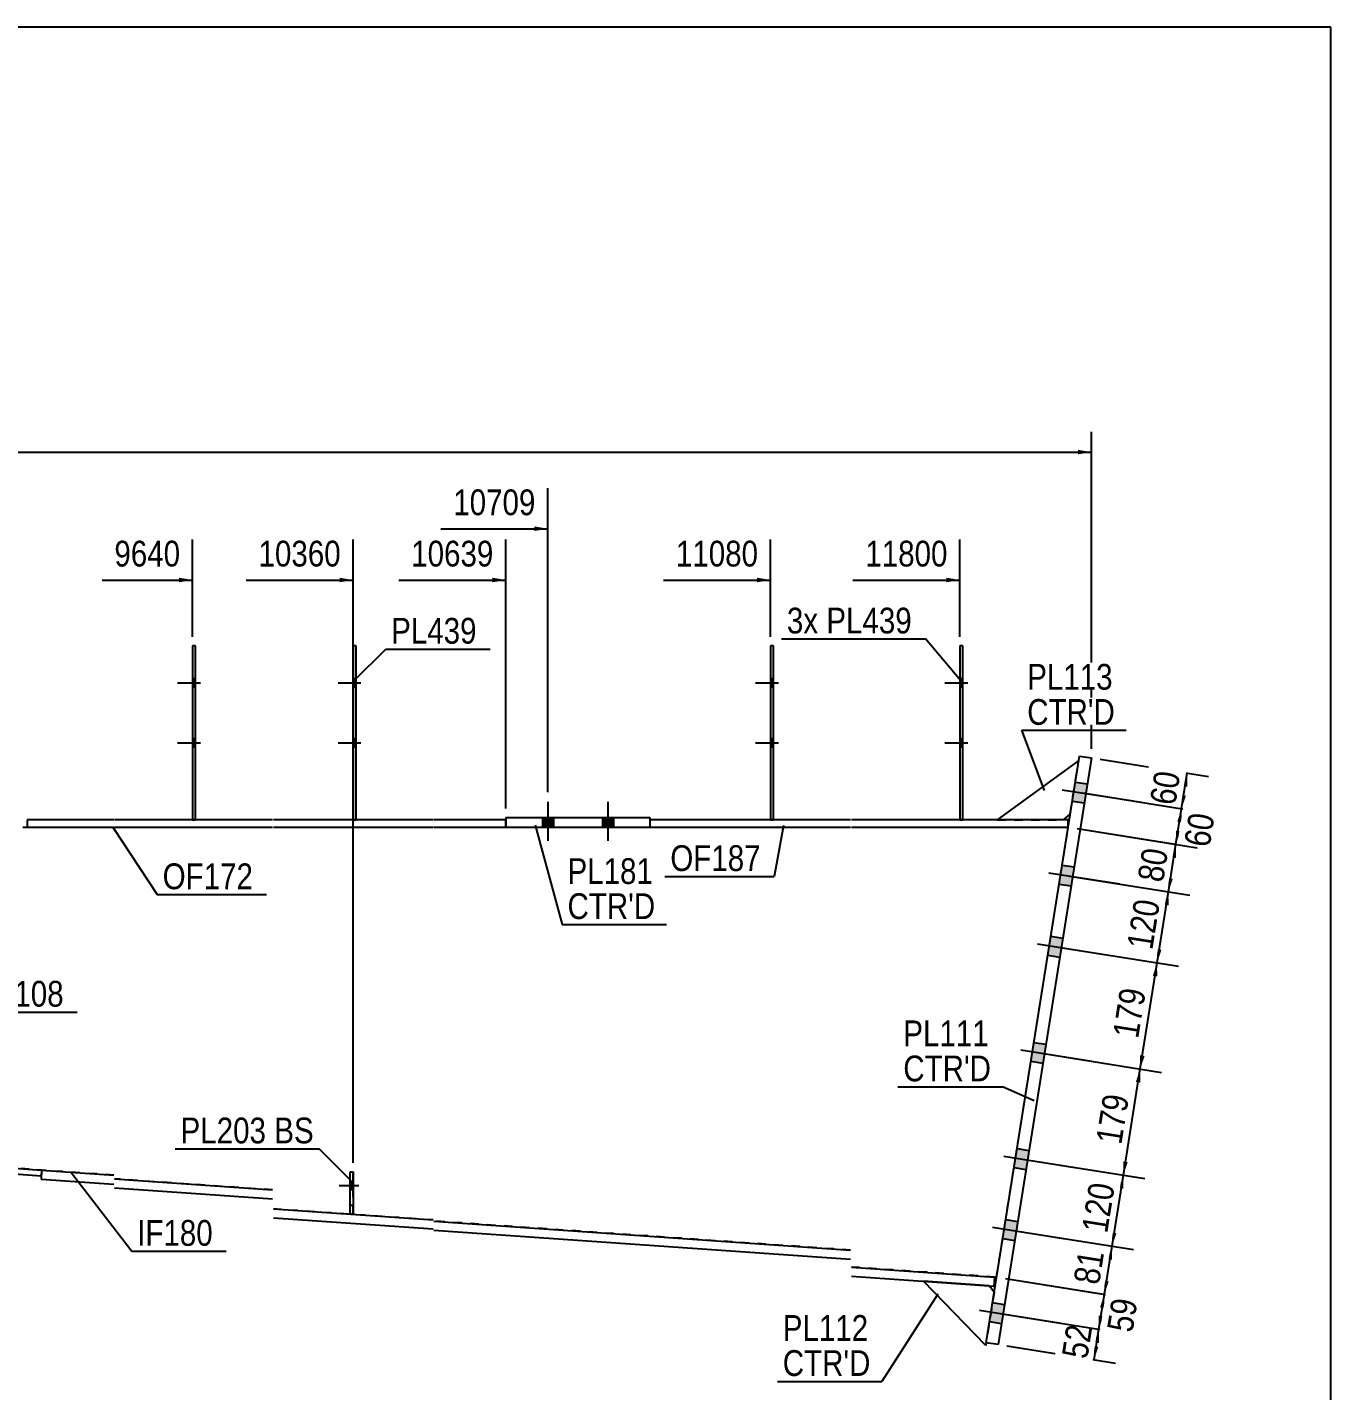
# Model space of a CAD drawing. Header units: millimetres. Extents: x -23 to 379, y -170 to 107.
# Drawn here: x 234.6 to 379.4, y -44.3 to 107.2 of the extents above; entities that cross this region are included whole.
import ezdxf

# ---------------------------------------------------------------- set-up
doc = ezdxf.new("R2010")
doc.units = ezdxf.units.MM
doc.linetypes.add('DXK_LINE_DOT1', pattern=[1.8814, 0.9407, -0.9407])
doc.linetypes.add('DXK_LINE_DOT2', pattern=[3.9198, 1.9599, -1.9599])
doc.styles.add('Arial Narrow', font='ARIALN.TTF', dxfattribs={"height": 0.2})

# ---------------------------------------------------------------- blocks, each defined once
blk = doc.blocks.new('Unknown-623588215-1210')
at = {"color": 5, "linetype": 'Continuous'}
for p, q in [((379.42, 107.2), (-20.58, 107.2)), ((379.42, -169.8), (379.42, 107.2))]:
    blk.add_line(p, q, dxfattribs=at)
blk = doc.blocks.new('Part-623588215-1665 - 1490')
at = {"color": 2, "linetype": 'Continuous'}
for p, q in [((341.16, -38.95), (351.52, 26.23)), ((352.84, 26.02), (342.47, -39.16)), ((351.52, 26.23), (352.84, 26.02)), ((342.47, -39.16), (341.16, -38.95))]:
    blk.add_line(p, q, dxfattribs=at)
blk = doc.blocks.new('Part-623588215-1948 - 1490')
at = {"color": 2, "linetype": 'Continuous'}
for p, q in [((236.24, -19.77), (236.17, -20.77)), ((236.17, -20.77), (244.24, -21.33)), ((236.24, -19.77), (244.24, -20.33)), ((244.34, -20.75), (261.88, -21.97)), ((244.34, -21.75), (261.88, -22.97)), ((261.98, -24.08), (279.71, -25.31)), ((261.98, -25.08), (279.71, -26.31)), ((279.81, -25.43), (326.08, -28.66)), ((279.81, -26.44), (326.08, -29.66)), ((326.18, -30.54), (342.09, -31.65)), ((326.18, -31.54), (342.02, -32.65)), ((342.09, -31.65), (342.02, -32.65))]:
    blk.add_line(p, q, dxfattribs=at)
blk = doc.blocks.new('Part-623588215-1612 - 1490')
at = {"color": 2, "linetype": 'Continuous'}
for p, q in [((244.24, 19.13), (234.64, 19.13)), ((234.64, 19.13), (234.64, 18.33)), ((234.64, 18.33), (244.24, 18.33)), ((261.88, 19.13), (244.34, 19.13)), ((244.34, 18.33), (261.88, 18.33)), ((279.71, 19.13), (261.98, 19.13)), ((261.98, 18.33), (279.71, 18.33)), ((287.81, 19.13), (279.81, 19.13)), ((279.81, 18.33), (287.81, 18.33))]:
    blk.add_line(p, q, dxfattribs=at)
at = {"color": 7, "linetype": 'DXK_LINE_DOT1'}
blk.add_line((287.81, 18.33), (287.81, 19.13), dxfattribs=at)
blk = doc.blocks.new('Part-623588215-1694 - 1490')
at = {"color": 2, "linetype": 'Continuous'}
for p, q in [((341.11, -39.25), (334.18, -32.11)), ((341.49, -32.62), (334.18, -32.11)), ((342.05, -33.32), (341.49, -32.62)), ((341.16, -38.95), (341.11, -39.25))]:
    blk.add_line(p, q, dxfattribs=at)
at = {"color": 7, "linetype": 'DXK_LINE_DOT1'}
blk.add_line((342.05, -33.32), (341.16, -38.95), dxfattribs=at)
blk = doc.blocks.new('Part-623588215-1916 - 1490')
at = {"color": 2, "linetype": 'Continuous'}
for p, q in [((253.34, 38.47), (253.01, 38.47)), ((253.01, 38.47), (253.01, 19.13)), ((253.34, 19.13), (253.34, 38.47))]:
    blk.add_line(p, q, dxfattribs=at)
at = {"color": 7, "linetype": 'DXK_LINE_DOT1'}
blk.add_line((253.01, 19.13), (253.34, 19.13), dxfattribs=at)
blk = doc.blocks.new('Part-623588215-1723 - 1490')
at = {"color": 2, "linetype": 'Continuous'}
for p, q in [((351.44, 25.72), (342.39, 19.13)), ((349.73, 19.13), (350.5, 19.79))]:
    blk.add_line(p, q, dxfattribs=at)
at = {"color": 7, "linetype": 'DXK_LINE_DOT1'}
for p, q in [((350.5, 19.79), (351.44, 25.72)), ((342.39, 19.13), (349.73, 19.13))]:
    blk.add_line(p, q, dxfattribs=at)
blk = doc.blocks.new('Part-623588215-1921 - 1490')
at = {"color": 2, "linetype": 'Continuous'}
for p, q in [((317.54, 38.47), (317.21, 38.47)), ((317.21, 38.47), (317.21, 19.13)), ((317.54, 19.13), (317.54, 38.47))]:
    blk.add_line(p, q, dxfattribs=at)
at = {"color": 7, "linetype": 'DXK_LINE_DOT1'}
blk.add_line((317.21, 19.13), (317.54, 19.13), dxfattribs=at)
blk = doc.blocks.new('Part-623588215-1808 - 1490')
at = {"color": 2, "linetype": 'Continuous'}
for p, q in [((287.81, 19.4), (287.81, 18.33)), ((287.81, 19.4), (303.81, 19.4)), ((287.81, 18.33), (303.81, 18.33)), ((303.81, 19.4), (303.81, 18.33))]:
    blk.add_line(p, q, dxfattribs=at)
blk = doc.blocks.new('Part-623588215-1813 - 1490')
at = {"color": 2, "linetype": 'Continuous'}
for p, q in [((326.08, 19.13), (303.81, 19.13)), ((303.81, 18.33), (326.08, 18.33)), ((350.27, 19.13), (326.18, 19.13)), ((326.18, 18.33), (350.27, 18.33)), ((350.27, 18.33), (350.27, 19.13))]:
    blk.add_line(p, q, dxfattribs=at)
at = {"color": 7, "linetype": 'DXK_LINE_DOT1'}
blk.add_line((303.81, 19.13), (303.81, 18.33), dxfattribs=at)
blk = doc.blocks.new('Part-623588215-1835 - 1490')
at = {"color": 2, "linetype": 'Continuous'}
for p, q in [((218.54, 18.33), (218.54, -18.33)), ((342.09, -31.65), (342.31, -31.67))]:
    blk.add_line(p, q, dxfattribs=at)
at = {"color": 7, "linetype": 'DXK_LINE_DOT1'}
for p, q in [((218.54, 18.33), (226.54, 18.33)), ((226.64, 18.33), (244.24, 18.33)), ((244.34, 18.33), (261.88, 18.33)), ((261.98, 18.33), (279.71, 18.33)), ((279.81, 18.33), (326.08, 18.33)), ((326.18, 18.33), (350.27, 18.33)), ((342.31, -31.67), (350.27, 18.33)), ((226.54, -18.89), (218.54, -18.33)), ((244.24, -20.33), (226.64, -19.1)), ((261.88, -21.97), (244.34, -20.75)), ((279.71, -25.31), (261.98, -24.08)), ((326.08, -28.66), (279.81, -25.43)), ((342.09, -31.65), (326.18, -30.54))]:
    blk.add_line(p, q, dxfattribs=at)
blk = doc.blocks.new('Part-623588215-1926 - 1490')
at = {"color": 2, "linetype": 'Continuous'}
for p, q in [((338.57, 38.47), (338.24, 38.47)), ((338.24, 38.47), (338.24, 19.13)), ((338.57, 19.13), (338.57, 38.47))]:
    blk.add_line(p, q, dxfattribs=at)
at = {"color": 7, "linetype": 'DXK_LINE_DOT1'}
blk.add_line((338.24, 19.13), (338.57, 19.13), dxfattribs=at)
blk = doc.blocks.new('Bolt-623588215-2077 - 1490')
at = {"linetype": 'Continuous'}
for points in [[(351.06, 23.34), (350.73, 21.23), (352.04, 21.02), (352.38, 23.13)], [(351.06, 23.34), (350.73, 21.23), (352.04, 21.02), (352.38, 23.13)], [(349.6, 14.12), (349.26, 12.01), (350.58, 11.8), (350.91, 13.91)], [(349.6, 14.12), (349.26, 12.01), (350.58, 11.8), (350.91, 13.91)], [(348.34, 6.22), (348, 4.11), (349.32, 3.9), (349.66, 6.01)], [(348.34, 6.22), (348, 4.11), (349.32, 3.9), (349.66, 6.01)], [(346.46, -5.58), (346.13, -7.68), (347.45, -7.89), (347.78, -5.79)], [(346.46, -5.58), (346.13, -7.68), (347.45, -7.89), (347.78, -5.79)], [(344.59, -17.37), (344.25, -19.48), (345.57, -19.69), (345.9, -17.58)], [(344.59, -17.37), (344.25, -19.48), (345.57, -19.69), (345.9, -17.58)], [(343.33, -25.27), (343, -27.38), (344.31, -27.59), (344.65, -25.48)], [(343.33, -25.27), (343, -27.38), (344.31, -27.59), (344.65, -25.48)], [(341.87, -34.49), (341.53, -36.6), (342.85, -36.81), (343.18, -34.7)], [(341.87, -34.49), (341.53, -36.6), (342.85, -36.81), (343.18, -34.7)]]:
    blk.add_hatch(color=3, dxfattribs=at).paths.add_polyline_path(points)
at = {"color": 3, "linetype": 'Continuous'}
for p, q in [((351.06, 23.34), (352.38, 23.13)), ((351.06, 23.34), (352.38, 23.13)), ((349.59, 22.49), (357.48, 21.24)), ((349.59, 22.49), (357.48, 21.24)), ((350.73, 21.23), (352.04, 21.02)), ((350.73, 21.23), (352.04, 21.02)), ((349.6, 14.12), (350.91, 13.91)), ((349.6, 14.12), (350.91, 13.91)), ((348.13, 13.27), (356.01, 12.02)), ((348.13, 13.27), (356.01, 12.02)), ((349.26, 12.01), (350.58, 11.8)), ((349.26, 12.01), (350.58, 11.8)), ((348.34, 6.22), (349.66, 6.01)), ((348.34, 6.22), (349.66, 6.01)), ((346.87, 5.37), (354.76, 4.12)), ((346.87, 5.37), (354.76, 4.12)), ((348, 4.11), (349.32, 3.9)), ((348, 4.11), (349.32, 3.9)), ((346.46, -5.58), (347.78, -5.79)), ((346.46, -5.58), (347.78, -5.79)), ((345, -6.42), (352.88, -7.68)), ((345, -6.42), (352.88, -7.68)), ((346.13, -7.68), (347.45, -7.89)), ((346.13, -7.68), (347.45, -7.89)), ((344.59, -17.37), (345.9, -17.58)), ((344.59, -17.37), (345.9, -17.58)), ((343.12, -18.22), (351, -19.47)), ((343.12, -18.22), (351, -19.47)), ((344.25, -19.48), (345.57, -19.69)), ((344.25, -19.48), (345.57, -19.69)), ((343.33, -25.27), (344.65, -25.48)), ((343.33, -25.27), (344.65, -25.48)), ((341.86, -26.12), (349.75, -27.37)), ((341.86, -26.12), (349.75, -27.37)), ((343, -27.38), (344.31, -27.59)), ((343, -27.38), (344.31, -27.59)), ((341.87, -34.49), (343.18, -34.7)), ((341.87, -34.49), (343.18, -34.7)), ((340.4, -35.34), (348.28, -36.59)), ((340.4, -35.34), (348.28, -36.59)), ((341.53, -36.6), (342.85, -36.81)), ((341.53, -36.6), (342.85, -36.81))]:
    blk.add_line(p, q, dxfattribs=at)
blk = doc.blocks.new('Part-623588215-1970 - 1490')
at = {"color": 2, "linetype": 'Continuous'}
for p, q in [((141.81, -18.33), (133.81, -18.33)), ((133.81, -18.33), (133.81, -19)), ((141.81, -19), (133.81, -19)), ((169.42, -18.33), (141.91, -18.33)), ((169.42, -19), (141.91, -19)), ((187.25, -18.33), (169.52, -18.33)), ((187.25, -19), (169.52, -19)), ((204.88, -18.33), (187.35, -18.33)), ((204.88, -19), (187.35, -19)), ((218.54, -18.33), (204.98, -18.33)), ((218.52, -19), (204.98, -19)), ((226.54, -19.56), (218.52, -19)), ((218.54, -18.33), (226.54, -18.89)), ((226.64, -19.1), (236.24, -19.77)), ((236.2, -20.44), (226.64, -19.77))]:
    blk.add_line(p, q, dxfattribs=at)
at = {"color": 7, "linetype": 'DXK_LINE_DOT1'}
blk.add_line((236.24, -19.77), (236.2, -20.44), dxfattribs=at)
blk = doc.blocks.new('Bolt-623588215-2153 - 1490')
at = {"linetype": 'Continuous'}
for points in [[(291.88, 18.33), (293.08, 18.33), (293.08, 19.4), (291.88, 19.4)], [(291.88, 18.33), (293.08, 18.33), (293.08, 19.4), (291.88, 19.4)], [(298.54, 18.33), (299.74, 18.33), (299.74, 19.4), (298.54, 19.4)], [(298.54, 18.33), (299.74, 18.33), (299.74, 19.4), (298.54, 19.4)]]:
    blk.add_hatch(color=3, dxfattribs=at).paths.add_polyline_path(points)
at = {"color": 3, "linetype": 'Continuous'}
for p, q in [((292.48, 21.13), (292.48, 16.8)), ((292.48, 21.13), (292.48, 16.8)), ((299.14, 21.13), (299.14, 16.8)), ((299.14, 21.13), (299.14, 16.8)), ((291.88, 19.4), (291.88, 18.33)), ((291.88, 19.4), (291.88, 18.33)), ((293.08, 19.4), (293.08, 18.33)), ((293.08, 19.4), (293.08, 18.33)), ((298.54, 19.4), (298.54, 18.33)), ((298.54, 19.4), (298.54, 18.33)), ((299.74, 19.4), (299.74, 18.33)), ((299.74, 19.4), (299.74, 18.33))]:
    blk.add_line(p, q, dxfattribs=at)
blk = doc.blocks.new('Bolt-623588215-9758 - 1490')
at = {"color": 3, "linetype": 'DXK_LINE_DOT2'}
for p, q in [((270.84, -21.05), (270.51, -21.05)), ((271.48, -21.52), (269.28, -21.52)), ((270.84, -21.98), (270.51, -21.98))]:
    blk.add_line(p, q, dxfattribs=at)
blk = doc.blocks.new('Bolt-623588215-2164 - 1490')
at = {"linetype": 'Continuous'}
for points in [[(338.57, 33.87), (338.57, 34.8), (338.24, 34.8), (338.24, 33.87)], [(338.57, 33.87), (338.57, 34.8), (338.24, 34.8), (338.24, 33.87)], [(338.57, 27.2), (338.57, 28.13), (338.24, 28.13), (338.24, 27.2)], [(338.57, 27.2), (338.57, 28.13), (338.24, 28.13), (338.24, 27.2)]]:
    blk.add_hatch(color=3, dxfattribs=at).paths.add_polyline_path(points)
at = {"color": 3, "linetype": 'Continuous'}
for p, q in [((339.11, 34.33), (336.57, 34.33)), ((339.11, 34.33), (336.57, 34.33)), ((338.57, 34.8), (338.24, 34.8)), ((338.57, 34.8), (338.24, 34.8)), ((338.57, 33.87), (338.24, 33.87)), ((338.57, 33.87), (338.24, 33.87)), ((339.11, 27.67), (336.57, 27.67)), ((339.11, 27.67), (336.57, 27.67)), ((338.57, 28.13), (338.24, 28.13)), ((338.57, 28.13), (338.24, 28.13)), ((338.57, 27.2), (338.24, 27.2)), ((338.57, 27.2), (338.24, 27.2))]:
    blk.add_line(p, q, dxfattribs=at)
blk = doc.blocks.new('Bolt-623588215-2165 - 1490')
at = {"linetype": 'Continuous'}
for points in [[(317.54, 33.87), (317.54, 34.8), (317.21, 34.8), (317.21, 33.87)], [(317.54, 33.87), (317.54, 34.8), (317.21, 34.8), (317.21, 33.87)], [(317.54, 27.2), (317.54, 28.13), (317.21, 28.13), (317.21, 27.2)], [(317.54, 27.2), (317.54, 28.13), (317.21, 28.13), (317.21, 27.2)]]:
    blk.add_hatch(color=3, dxfattribs=at).paths.add_polyline_path(points)
at = {"color": 3, "linetype": 'Continuous'}
for p, q in [((318.08, 34.33), (315.54, 34.33)), ((318.08, 34.33), (315.54, 34.33)), ((317.54, 34.8), (317.21, 34.8)), ((317.54, 34.8), (317.21, 34.8)), ((317.54, 33.87), (317.21, 33.87)), ((317.54, 33.87), (317.21, 33.87)), ((318.08, 27.67), (315.54, 27.67)), ((318.08, 27.67), (315.54, 27.67)), ((317.54, 28.13), (317.21, 28.13)), ((317.54, 28.13), (317.21, 28.13)), ((317.54, 27.2), (317.21, 27.2)), ((317.54, 27.2), (317.21, 27.2))]:
    blk.add_line(p, q, dxfattribs=at)
blk = doc.blocks.new('Bolt-623588215-2166 - 1490')
at = {"linetype": 'Continuous'}
for points in [[(253.34, 33.87), (253.34, 34.8), (253.01, 34.8), (253.01, 33.87)], [(253.34, 33.87), (253.34, 34.8), (253.01, 34.8), (253.01, 33.87)], [(253.34, 27.2), (253.34, 28.13), (253.01, 28.13), (253.01, 27.2)], [(253.34, 27.2), (253.34, 28.13), (253.01, 28.13), (253.01, 27.2)]]:
    blk.add_hatch(color=3, dxfattribs=at).paths.add_polyline_path(points)
at = {"color": 3, "linetype": 'Continuous'}
for p, q in [((253.88, 34.33), (251.34, 34.33)), ((253.88, 34.33), (251.34, 34.33)), ((253.34, 34.8), (253.01, 34.8)), ((253.34, 34.8), (253.01, 34.8)), ((253.34, 33.87), (253.01, 33.87)), ((253.34, 33.87), (253.01, 33.87)), ((253.88, 27.67), (251.34, 27.67)), ((253.88, 27.67), (251.34, 27.67)), ((253.34, 28.13), (253.01, 28.13)), ((253.34, 28.13), (253.01, 28.13)), ((253.34, 27.2), (253.01, 27.2)), ((253.34, 27.2), (253.01, 27.2))]:
    blk.add_line(p, q, dxfattribs=at)
blk = doc.blocks.new('Part-623588215-9752 - 1490')
at = {"color": 2, "linetype": 'Continuous'}
for p, q in [((271.18, 38.47), (270.84, 38.47)), ((270.84, 38.47), (270.84, 19.13)), ((271.18, 19.13), (271.18, 38.47))]:
    blk.add_line(p, q, dxfattribs=at)
at = {"color": 7, "linetype": 'DXK_LINE_DOT1'}
blk.add_line((270.84, 19.13), (271.18, 19.13), dxfattribs=at)
blk = doc.blocks.new('Part-623588215-9753 - 1490')
at = {"color": 7, "linetype": 'DXK_LINE_DOT1'}
for p, q in [((270.51, -24.65), (270.51, -19.98)), ((270.51, -19.98), (270.84, -19.98)), ((270.84, -24.65), (270.84, -19.98)), ((270.51, -23.65), (270.84, -23.65)), ((270.84, -24.65), (270.51, -24.65))]:
    blk.add_line(p, q, dxfattribs=at)
blk = doc.blocks.new('Part-623588215-9755 - 1490')
at = {"color": 2, "linetype": 'Continuous'}
for p, q in [((270.51, -24.65), (270.51, -19.98)), ((270.51, -19.98), (270.84, -19.98)), ((270.84, -19.98), (270.84, -24.65)), ((270.84, -24.65), (270.51, -24.65))]:
    blk.add_line(p, q, dxfattribs=at)
blk = doc.blocks.new('Bolt-623588215-9757 - 1490')
at = {"linetype": 'Continuous'}
for points in [[(271.18, 33.87), (271.18, 34.8), (270.84, 34.8), (270.84, 33.87)], [(271.18, 33.87), (271.18, 34.8), (270.84, 34.8), (270.84, 33.87)], [(271.18, 27.2), (271.18, 28.13), (270.84, 28.13), (270.84, 27.2)], [(271.18, 27.2), (271.18, 28.13), (270.84, 28.13), (270.84, 27.2)]]:
    blk.add_hatch(color=3, dxfattribs=at).paths.add_polyline_path(points)
at = {"color": 3, "linetype": 'Continuous'}
for p, q in [((271.71, 34.33), (269.18, 34.33)), ((271.71, 34.33), (269.18, 34.33)), ((271.18, 34.8), (270.84, 34.8)), ((271.18, 34.8), (270.84, 34.8)), ((271.18, 33.87), (270.84, 33.87)), ((271.18, 33.87), (270.84, 33.87)), ((271.71, 27.67), (269.18, 27.67)), ((271.71, 27.67), (269.18, 27.67)), ((271.18, 28.13), (270.84, 28.13)), ((271.18, 28.13), (270.84, 28.13)), ((271.18, 27.2), (270.84, 27.2)), ((271.18, 27.2), (270.84, 27.2))]:
    blk.add_line(p, q, dxfattribs=at)
blk = doc.blocks.new('Bolt-623588215-9760 - 1490')
at = {"linetype": 'Continuous'}
blk.add_hatch(color=3, dxfattribs=at).paths.add_polyline_path([(270.84, -21.98), (270.84, -21.05), (270.51, -21.05), (270.51, -21.98)])
at = {"color": 3, "linetype": 'Continuous'}
for p, q in [((270.84, -21.05), (270.51, -21.05)), ((271.48, -21.52), (269.28, -21.52)), ((270.84, -21.98), (270.51, -21.98))]:
    blk.add_line(p, q, dxfattribs=at)
blk = doc.blocks.new('StraightDimension-623588215-10796 - 1490')
at = {"linetype": 'Continuous'}
blk.add_hatch(color=7, dxfattribs=at).paths.add_polyline_path([(269.34, 46.04), (270.84, 45.79), (269.34, 45.54)])
at = {"color": 7, "linetype": 'Continuous'}
for p, q in [((270.84, -18.98), (270.84, 50.29)), ((258.95, 45.79), (270.84, 45.79))]:
    blk.add_line(p, q, dxfattribs=at)
at = {"color": 0}
blk.add_wipeout([(270.07, 46.69), (270.07, 50.89), (259.73, 50.89), (259.73, 46.69)], dxfattribs=at)
at = {"color": 3, "style": 'Arial Narrow'}
blk.add_text('10360', height=2.863, dxfattribs=at).set_placement((260.33, 47.29))
blk = doc.blocks.new('StraightDimension-623588215-10797 - 1490')
at = {"linetype": 'Continuous'}
blk.add_hatch(color=7, dxfattribs=at).paths.add_polyline_path([(251.51, 46.04), (253.01, 45.79), (251.51, 45.54)])
at = {"color": 7, "linetype": 'Continuous'}
for p, q in [((253.01, 39.47), (253.01, 50.29)), ((242.95, 45.79), (253.01, 45.79))]:
    blk.add_line(p, q, dxfattribs=at)
at = {"color": 0}
blk.add_wipeout([(252.23, 46.69), (252.23, 50.89), (243.72, 50.89), (243.72, 46.69)], dxfattribs=at)
at = {"color": 3, "style": 'Arial Narrow'}
blk.add_text('9640', height=2.863, dxfattribs=at).set_placement((244.32, 47.29))
blk = doc.blocks.new('StraightDimension-623588215-10794 - 1490')
at = {"linetype": 'Continuous'}
blk.add_hatch(color=7, dxfattribs=at).paths.add_polyline_path([(290.98, 51.74), (292.48, 51.49), (290.98, 51.24)])
at = {"color": 7, "linetype": 'Continuous'}
for p, q in [((292.48, 22.23), (292.48, 55.99)), ((280.58, 51.49), (292.48, 51.49))]:
    blk.add_line(p, q, dxfattribs=at)
at = {"color": 0}
blk.add_wipeout([(291.7, 52.39), (291.7, 56.59), (281.36, 56.59), (281.36, 52.39)], dxfattribs=at)
at = {"color": 3, "style": 'Arial Narrow'}
blk.add_text('10709', height=2.863, dxfattribs=at).set_placement((281.96, 52.99))
blk = doc.blocks.new('StraightDimension-623588215-6398 - 1490')
at = {"linetype": 'Continuous'}
for points in [[(353.18, -38.89), (353.67, -37.45), (353.68, -38.97)], [(353.61, -39.41), (353.13, -40.85), (353.11, -39.33)]]:
    blk.add_hatch(color=7, dxfattribs=at).paths.add_polyline_path(points)
at = {"color": 7, "linetype": 'Continuous'}
for p, q in [((342.69, -35.7), (356.04, -37.82)), ((353.13, -40.85), (353.67, -37.45)), ((343.46, -39.31), (355.5, -41.23))]:
    blk.add_line(p, q, dxfattribs=at)
at = {"color": 0}
blk.add_wipeout([(353.63, -36.73), (349.48, -36.07), (348.72, -40.86), (352.87, -41.52)], dxfattribs=at)
at = {"color": 3, "style": 'Arial Narrow'}
blk.add_text('52', height=2.863, rotation=80.9647, dxfattribs=at).set_placement((352.37, -40.84))
blk = doc.blocks.new('StraightDimension-623588215-2665 - 1490')
at = {"linetype": 'Continuous'}
blk.add_hatch(color=7, dxfattribs=at).paths.add_polyline_path([(351.34, 60.25), (352.84, 60), (351.34, 59.75)])
at = {"color": 7, "linetype": 'Continuous'}
for p, q in [((352.84, 27.02), (352.84, 62.25)), ((-1.33, 60), (352.84, 60))]:
    blk.add_line(p, q, dxfattribs=at)
blk = doc.blocks.new('StraightDimension-623588215-6389 - 1490')
at = {"linetype": 'Continuous'}
for points in [[(363.01, 22.89), (363.49, 24.33), (363.5, 22.81)], [(363.34, 21.82), (362.86, 20.38), (362.85, 21.9)]]:
    blk.add_hatch(color=7, dxfattribs=at).paths.add_polyline_path(points)
at = {"color": 7, "linetype": 'Continuous'}
for p, q in [((353.83, 25.87), (365.86, 23.95)), ((362.86, 20.38), (363.49, 24.33)), ((351.88, 22.13), (365.23, 20))]:
    blk.add_line(p, q, dxfattribs=at)
at = {"color": 0}
blk.add_wipeout([(363.41, 24.78), (359.26, 25.44), (358.5, 20.64), (362.65, 19.98)], dxfattribs=at)
at = {"color": 3, "style": 'Arial Narrow'}
blk.add_text('60', height=2.863, rotation=80.9647, dxfattribs=at).set_placement((362.15, 20.67))
blk = doc.blocks.new('StraightDimension-623588215-6390 - 1490')
at = {"linetype": 'Continuous'}
for points in [[(362.38, 18.94), (362.86, 20.38), (362.87, 18.86)], [(362.72, 17.87), (362.23, 16.43), (362.22, 17.95)]]:
    blk.add_hatch(color=7, dxfattribs=at).paths.add_polyline_path(points)
at = {"color": 7, "linetype": 'Continuous'}
for p, q in [((351.88, 22.13), (365.08, 20.03)), ((362.23, 16.43), (362.86, 20.38)), ((351.25, 18.18), (364.46, 16.08))]:
    blk.add_line(p, q, dxfattribs=at)
at = {"color": 0}
blk.add_wipeout([(367.23, 20.12), (363.08, 20.78), (362.31, 15.98), (366.46, 15.32)], dxfattribs=at)
at = {"color": 3, "style": 'Arial Narrow'}
blk.add_text('60', height=2.863, rotation=80.9647, dxfattribs=at).set_placement((365.96, 16.01))
blk = doc.blocks.new('StraightDimension-623588215-6391 - 1490')
at = {"linetype": 'Continuous'}
for points in [[(361.75, 14.99), (362.23, 16.43), (362.25, 14.91)], [(361.88, 12.6), (361.4, 11.16), (361.38, 12.68)]]:
    blk.add_hatch(color=7, dxfattribs=at).paths.add_polyline_path(points)
at = {"color": 7, "linetype": 'Continuous'}
for p, q in [((351.25, 18.18), (364.6, 16.05)), ((361.4, 11.16), (362.23, 16.43)), ((350.41, 12.9), (363.77, 10.78))]:
    blk.add_line(p, q, dxfattribs=at)
at = {"color": 0}
blk.add_wipeout([(362.05, 16.22), (357.9, 16.87), (357.14, 12.08), (361.29, 11.42)], dxfattribs=at)
at = {"color": 3, "style": 'Arial Narrow'}
blk.add_text('80', height=2.863, rotation=80.9647, dxfattribs=at).set_placement((360.79, 12.11))
blk = doc.blocks.new('StraightDimension-623588215-6392 - 1490')
at = {"linetype": 'Continuous'}
for points in [[(360.91, 9.71), (361.4, 11.16), (361.41, 9.64)], [(360.62, 4.7), (360.14, 3.26), (360.13, 4.78)]]:
    blk.add_hatch(color=7, dxfattribs=at).paths.add_polyline_path(points)
at = {"color": 7, "linetype": 'Continuous'}
for p, q in [((350.41, 12.9), (363.77, 10.78)), ((360.14, 3.26), (361.4, 11.16)), ((349.16, 5.01), (362.51, 2.89))]:
    blk.add_line(p, q, dxfattribs=at)
at = {"color": 0}
blk.add_wipeout([(361.14, 10.53), (357, 11.19), (355.95, 4.59), (360.09, 3.93)], dxfattribs=at)
at = {"color": 3, "style": 'Arial Narrow'}
blk.add_text('120', height=2.863, rotation=80.9647, dxfattribs=at).set_placement((359.6, 4.62))
blk = doc.blocks.new('StraightDimension-623588215-6393 - 1490')
at = {"linetype": 'Continuous'}
for points in [[(359.66, 1.82), (360.14, 3.26), (360.15, 1.74)], [(358.75, -7.09), (358.26, -8.53), (358.25, -7.01)]]:
    blk.add_hatch(color=7, dxfattribs=at).paths.add_polyline_path(points)
at = {"color": 7, "linetype": 'Continuous'}
for p, q in [((349.16, 5.01), (362.51, 2.89)), ((358.26, -8.53), (360.14, 3.26)), ((347.28, -6.79), (360.63, -8.91))]:
    blk.add_line(p, q, dxfattribs=at)
at = {"color": 0}
blk.add_wipeout([(359.58, 0.69), (355.43, 1.35), (354.38, -5.25), (358.53, -5.91)], dxfattribs=at)
at = {"color": 3, "style": 'Arial Narrow'}
blk.add_text('179', height=2.863, rotation=80.9647, dxfattribs=at).set_placement((358.03, -5.23))
blk = doc.blocks.new('StraightDimension-623588215-6394 - 1490')
at = {"linetype": 'Continuous'}
for points in [[(357.78, -9.98), (358.26, -8.53), (358.28, -10.05)], [(356.87, -18.89), (356.39, -20.33), (356.38, -18.81)]]:
    blk.add_hatch(color=7, dxfattribs=at).paths.add_polyline_path(points)
at = {"color": 7, "linetype": 'Continuous'}
for p, q in [((347.28, -6.79), (360.63, -8.91)), ((356.39, -20.33), (358.26, -8.53)), ((345.41, -18.58), (358.76, -20.71))]:
    blk.add_line(p, q, dxfattribs=at)
at = {"color": 0}
blk.add_wipeout([(357.7, -11.11), (353.56, -10.45), (352.51, -17.05), (356.65, -17.71)], dxfattribs=at)
at = {"color": 3, "style": 'Arial Narrow'}
blk.add_text('179', height=2.863, rotation=80.9647, dxfattribs=at).set_placement((356.16, -17.02))
blk = doc.blocks.new('StraightDimension-623588215-6395 - 1490')
at = {"linetype": 'Continuous'}
for points in [[(355.91, -21.77), (356.39, -20.33), (356.4, -21.85)], [(355.62, -26.79), (355.13, -28.23), (355.12, -26.71)]]:
    blk.add_hatch(color=7, dxfattribs=at).paths.add_polyline_path(points)
at = {"color": 7, "linetype": 'Continuous'}
for p, q in [((345.41, -18.58), (358.76, -20.71)), ((355.13, -28.23), (356.39, -20.33)), ((344.15, -26.48), (357.5, -28.6))]:
    blk.add_line(p, q, dxfattribs=at)
at = {"color": 0}
blk.add_wipeout([(356.14, -20.95), (351.99, -20.29), (350.94, -26.9), (355.09, -27.56)], dxfattribs=at)
at = {"color": 3, "style": 'Arial Narrow'}
blk.add_text('120', height=2.863, rotation=80.9647, dxfattribs=at).set_placement((354.59, -26.87))
blk = doc.blocks.new('StraightDimension-623588215-6396 - 1490')
at = {"linetype": 'Continuous'}
for points in [[(354.65, -29.67), (355.13, -28.23), (355.14, -29.75)], [(354.77, -32.13), (354.28, -33.57), (354.27, -32.05)]]:
    blk.add_hatch(color=7, dxfattribs=at).paths.add_polyline_path(points)
at = {"color": 7, "linetype": 'Continuous'}
for p, q in [((344.15, -26.48), (357.5, -28.6)), ((354.28, -33.57), (355.13, -28.23)), ((343.3, -31.82), (356.65, -33.95))]:
    blk.add_line(p, q, dxfattribs=at)
at = {"color": 0}
blk.add_wipeout([(354.94, -28.48), (350.79, -27.82), (350.03, -32.61), (354.18, -33.27)], dxfattribs=at)
at = {"color": 3, "style": 'Arial Narrow'}
blk.add_text('81', height=2.863, rotation=80.9647, dxfattribs=at).set_placement((353.68, -32.59))
blk = doc.blocks.new('StraightDimension-623588215-6397 - 1490')
at = {"linetype": 'Continuous'}
for points in [[(353.8, -35.01), (354.28, -33.57), (354.29, -35.09)], [(354.15, -36), (353.67, -37.45), (353.66, -35.93)]]:
    blk.add_hatch(color=7, dxfattribs=at).paths.add_polyline_path(points)
at = {"color": 7, "linetype": 'Continuous'}
for p, q in [((343.3, -31.82), (356.51, -33.92)), ((353.67, -37.45), (354.28, -33.57)), ((342.69, -35.7), (355.89, -37.8))]:
    blk.add_line(p, q, dxfattribs=at)
at = {"color": 0}
blk.add_wipeout([(358.65, -33.79), (354.5, -33.13), (353.74, -37.93), (357.89, -38.59)], dxfattribs=at)
at = {"color": 3, "style": 'Arial Narrow'}
blk.add_text('59', height=2.863, rotation=80.9647, dxfattribs=at).set_placement((357.39, -37.9))
blk = doc.blocks.new('StraightDimension-623588215-10792 - 1490')
at = {"linetype": 'Continuous'}
blk.add_hatch(color=7, dxfattribs=at).paths.add_polyline_path([(336.74, 46.04), (338.24, 45.79), (336.74, 45.54)])
at = {"color": 7, "linetype": 'Continuous'}
for p, q in [((338.24, 39.47), (338.24, 50.29)), ((326.35, 45.79), (338.24, 45.79))]:
    blk.add_line(p, q, dxfattribs=at)
at = {"color": 0}
blk.add_wipeout([(337.47, 46.69), (337.47, 50.89), (327.13, 50.89), (327.13, 46.69)], dxfattribs=at)
at = {"color": 3, "style": 'Arial Narrow'}
blk.add_text('11800', height=2.863, dxfattribs=at).set_placement((327.73, 47.29))
blk = doc.blocks.new('StraightDimension-623588215-10793 - 1490')
at = {"linetype": 'Continuous'}
blk.add_hatch(color=7, dxfattribs=at).paths.add_polyline_path([(315.71, 46.04), (317.21, 45.79), (315.71, 45.54)])
at = {"color": 7, "linetype": 'Continuous'}
for p, q in [((317.21, 39.47), (317.21, 50.29)), ((305.32, 45.79), (317.21, 45.79))]:
    blk.add_line(p, q, dxfattribs=at)
at = {"color": 0}
blk.add_wipeout([(316.43, 46.69), (316.43, 50.89), (306.09, 50.89), (306.09, 46.69)], dxfattribs=at)
at = {"color": 3, "style": 'Arial Narrow'}
blk.add_text('11080', height=2.863, dxfattribs=at).set_placement((306.69, 47.29))
blk = doc.blocks.new('StraightDimension-623588215-10795 - 1490')
at = {"linetype": 'Continuous'}
blk.add_hatch(color=7, dxfattribs=at).paths.add_polyline_path([(286.31, 46.04), (287.81, 45.79), (286.31, 45.54)])
at = {"color": 7, "linetype": 'Continuous'}
for p, q in [((287.81, 20.4), (287.81, 50.29)), ((275.92, 45.79), (287.81, 45.79))]:
    blk.add_line(p, q, dxfattribs=at)
at = {"color": 0}
blk.add_wipeout([(287.03, 46.69), (287.03, 50.89), (276.69, 50.89), (276.69, 46.69)], dxfattribs=at)
at = {"color": 3, "style": 'Arial Narrow'}
blk.add_text('10639', height=2.863, dxfattribs=at).set_placement((277.29, 47.29))
blk = doc.blocks.new('Mark-623588215-1608 - 1490')
at = {"color": 0}
blk.add_wipeout([(259.73, 11.44), (259.73, 14.44), (249.68, 14.44), (249.68, 11.44)], dxfattribs=at)
blk.add_wipeout([(259.73, 11.44), (259.73, 14.44), (249.68, 14.44), (249.68, 11.44)], dxfattribs=at)
at = {"color": 7, "linetype": 'Continuous'}
for p, q in [((244.15, 18.33), (249.08, 10.84)), ((249.08, 10.84), (261.23, 10.84))]:
    blk.add_line(p, q, dxfattribs=at)
at = {"color": 3, "style": 'Arial Narrow'}
blk.add_text('OF172', height=2.863, dxfattribs=at).set_placement((249.68, 11.44))
blk = doc.blocks.new('Mark-623588215-1661 - 1490')
at = {"color": 7, "linetype": 'Continuous'}
blk.add_line((346.49, -12.09), (342.95, -10.51), dxfattribs=at)
at = {"color": 0}
for points in [[(341.45, -6.01), (341.45, -3.01), (331.95, -3.01), (331.95, -6.01)], [(341.7, -9.91), (341.7, -6.91), (331.95, -6.91), (331.95, -9.91)]]:
    blk.add_wipeout(points, dxfattribs=at)
for points in [[(341.45, -6.01), (341.45, -3.01), (331.95, -3.01), (331.95, -6.01)], [(341.7, -9.91), (341.7, -6.91), (331.95, -6.91), (331.95, -9.91)]]:
    blk.add_wipeout(points, dxfattribs=at)
at = {"color": 7, "linetype": 'Continuous'}
blk.add_line((331.35, -10.51), (342.95, -10.51), dxfattribs=at)
at = {"color": 3, "style": 'Arial Narrow'}
blk.add_text('PL111', height=2.863, dxfattribs=at).set_placement((331.95, -6.01))
at = {"color": 1, "style": 'Arial Narrow'}
blk.add_text("CTR'D", height=2.863, dxfattribs=at).set_placement((331.95, -9.91))
blk = doc.blocks.new('Mark-623588215-1690 - 1490')
at = {"color": 7, "linetype": 'Continuous'}
blk.add_line((335.77, -33.56), (329.57, -43.24), dxfattribs=at)
at = {"color": 0}
for points in [[(328.07, -38.74), (328.07, -35.74), (318.56, -35.74), (318.56, -38.74)], [(328.32, -42.64), (328.32, -39.64), (318.56, -39.64), (318.56, -42.64)]]:
    blk.add_wipeout(points, dxfattribs=at)
for points in [[(328.07, -38.74), (328.07, -35.74), (318.56, -35.74), (318.56, -38.74)], [(328.32, -42.64), (328.32, -39.64), (318.56, -39.64), (318.56, -42.64)]]:
    blk.add_wipeout(points, dxfattribs=at)
at = {"color": 7, "linetype": 'Continuous'}
blk.add_line((317.96, -43.24), (329.57, -43.24), dxfattribs=at)
at = {"color": 3, "style": 'Arial Narrow'}
blk.add_text('PL112', height=2.863, dxfattribs=at).set_placement((318.56, -38.74))
at = {"color": 1, "style": 'Arial Narrow'}
blk.add_text("CTR'D", height=2.863, dxfattribs=at).set_placement((318.56, -42.64))
blk = doc.blocks.new('Mark-623588215-1719 - 1490')
at = {"color": 0}
for points in [[(355.22, 33.6), (355.22, 36.6), (345.71, 36.6), (345.71, 33.6)], [(355.47, 29.7), (355.47, 32.7), (345.71, 32.7), (345.71, 29.7)]]:
    blk.add_wipeout(points, dxfattribs=at)
for points in [[(355.22, 33.6), (355.22, 36.6), (345.71, 36.6), (345.71, 33.6)], [(355.47, 29.7), (355.47, 32.7), (345.71, 32.7), (345.71, 29.7)]]:
    blk.add_wipeout(points, dxfattribs=at)
at = {"color": 7, "linetype": 'Continuous'}
for p, q in [((347.63, 22.4), (345.11, 29.1)), ((345.11, 29.1), (356.72, 29.1))]:
    blk.add_line(p, q, dxfattribs=at)
at = {"color": 3, "style": 'Arial Narrow'}
blk.add_text('PL113', height=2.863, dxfattribs=at).set_placement((345.71, 33.6))
at = {"color": 1, "style": 'Arial Narrow'}
blk.add_text("CTR'D", height=2.863, dxfattribs=at).set_placement((345.71, 29.7))
blk = doc.blocks.new('Mark-623588215-1831 - 1490')
at = {"color": 0}
blk.add_wipeout([(238.7, -1.61), (238.7, 1.39), (230.11, 1.39), (230.11, -1.61)], dxfattribs=at)
blk.add_wipeout([(238.7, -1.61), (238.7, 1.39), (230.11, 1.39), (230.11, -1.61)], dxfattribs=at)
at = {"color": 7, "linetype": 'Continuous'}
for p, q in [((223.31, 5.52), (229.51, -2.21)), ((229.51, -2.21), (240.2, -2.21))]:
    blk.add_line(p, q, dxfattribs=at)
at = {"color": 3, "style": 'Arial Narrow'}
blk.add_text('W108', height=2.863, dxfattribs=at).set_placement((230.11, -1.61))
blk = doc.blocks.new('Mark-623588215-1804 - 1490')
at = {"color": 0}
for points in [[(304.16, 12.02), (304.16, 15.02), (294.65, 15.02), (294.65, 12.02)], [(304.41, 8.12), (304.41, 11.12), (294.65, 11.12), (294.65, 8.12)]]:
    blk.add_wipeout(points, dxfattribs=at)
for points in [[(304.16, 12.02), (304.16, 15.02), (294.65, 15.02), (294.65, 12.02)], [(304.41, 8.12), (304.41, 11.12), (294.65, 11.12), (294.65, 8.12)]]:
    blk.add_wipeout(points, dxfattribs=at)
at = {"color": 7, "linetype": 'Continuous'}
for p, q in [((291.04, 18.55), (294.05, 7.52)), ((294.05, 7.52), (305.66, 7.52))]:
    blk.add_line(p, q, dxfattribs=at)
at = {"color": 3, "style": 'Arial Narrow'}
blk.add_text('PL181', height=2.863, dxfattribs=at).set_placement((294.65, 12.02))
at = {"color": 1, "style": 'Arial Narrow'}
blk.add_text("CTR'D", height=2.863, dxfattribs=at).set_placement((294.65, 8.12))
blk = doc.blocks.new('Mark-623588215-1809 - 1490')
at = {"color": 7, "linetype": 'Continuous'}
blk.add_line((318.64, 18.5), (317.62, 12.86), dxfattribs=at)
at = {"color": 0}
blk.add_wipeout([(316.12, 13.46), (316.12, 16.46), (306.07, 16.46), (306.07, 13.46)], dxfattribs=at)
blk.add_wipeout([(316.12, 13.46), (316.12, 16.46), (306.07, 16.46), (306.07, 13.46)], dxfattribs=at)
at = {"color": 7, "linetype": 'Continuous'}
blk.add_line((305.47, 12.86), (317.62, 12.86), dxfattribs=at)
at = {"color": 3, "style": 'Arial Narrow'}
blk.add_text('OF187', height=2.863, dxfattribs=at).set_placement((306.07, 13.46))
blk = doc.blocks.new('Mark-623588215-1944 - 1490')
at = {"color": 0}
blk.add_wipeout([(255.25, -28.18), (255.25, -25.18), (246.85, -25.18), (246.85, -28.18)], dxfattribs=at)
blk.add_wipeout([(255.25, -28.18), (255.25, -25.18), (246.85, -25.18), (246.85, -28.18)], dxfattribs=at)
at = {"color": 7, "linetype": 'Continuous'}
for p, q in [((239.57, -20.06), (246.25, -28.78)), ((246.25, -28.78), (256.75, -28.78))]:
    blk.add_line(p, q, dxfattribs=at)
at = {"color": 3, "style": 'Arial Narrow'}
blk.add_text('IF180', height=2.863, dxfattribs=at).set_placement((246.85, -28.18))
blk = doc.blocks.new('MarkSet-623588215-2738 - 1490')
at = {"color": 7, "linetype": 'Continuous'}
blk.add_line((338.33, 34.58), (334.4, 39.25), dxfattribs=at)
at = {"color": 0}
for points in [[(322.5, 39.85), (322.5, 42.85), (319.02, 42.85), (319.02, 39.85)], [(332.9, 39.85), (332.9, 42.85), (323.4, 42.85), (323.4, 39.85)]]:
    blk.add_wipeout(points, dxfattribs=at)
for points in [[(322.5, 39.85), (322.5, 42.85), (319.02, 42.85), (319.02, 39.85)], [(332.9, 39.85), (332.9, 42.85), (323.4, 42.85), (323.4, 39.85)]]:
    blk.add_wipeout(points, dxfattribs=at)
at = {"color": 7, "linetype": 'Continuous'}
blk.add_line((318.42, 39.25), (334.4, 39.25), dxfattribs=at)
at = {"color": 3, "style": 'Arial Narrow'}
for s, p in [('3x', (319.02, 39.85)), ('PL439', (323.4, 39.85))]:
    blk.add_text(s, height=2.863, dxfattribs=at).set_placement(p)
blk = doc.blocks.new('MarkSet-623588215-9798 - 1490')
at = {"color": 0}
for points in [[(261.18, -16.8), (261.18, -13.8), (251.67, -13.8), (251.67, -16.8)], [(266.46, -16.8), (266.46, -13.8), (262.08, -13.8), (262.08, -16.8)]]:
    blk.add_wipeout(points, dxfattribs=at)
for points in [[(261.18, -16.8), (261.18, -13.8), (251.67, -13.8), (251.67, -16.8)], [(266.46, -16.8), (266.46, -13.8), (262.08, -13.8), (262.08, -16.8)]]:
    blk.add_wipeout(points, dxfattribs=at)
at = {"color": 7, "linetype": 'Continuous'}
for p in [(251.07, -17.4), (270.59, -20.94)]:
    blk.add_line(p, (267.06, -17.4), dxfattribs=at)
at = {"color": 3, "style": 'Arial Narrow'}
for s, p in [('PL203', (251.67, -16.8)), ('BS', (262.08, -16.8))]:
    blk.add_text(s, height=2.863, dxfattribs=at).set_placement(p)
blk = doc.blocks.new('Mark-623588215-9803 - 1490')
at = {"color": 0}
blk.add_wipeout([(284.57, 38.72), (284.57, 41.72), (275.06, 41.72), (275.06, 38.72)], dxfattribs=at)
blk.add_wipeout([(284.57, 38.72), (284.57, 41.72), (275.06, 41.72), (275.06, 38.72)], dxfattribs=at)
at = {"color": 7, "linetype": 'Continuous'}
for p, q in [((270.93, 34.58), (274.46, 38.12)), ((274.46, 38.12), (286.07, 38.12))]:
    blk.add_line(p, q, dxfattribs=at)
at = {"color": 3, "style": 'Arial Narrow'}
blk.add_text('PL439', height=2.863, dxfattribs=at).set_placement((275.06, 38.72))

msp = doc.modelspace()

# ---------------------------------------------------------------- block references
for name in ['Unknown-623588215-1210', 'Part-623588215-1916 - 1490', 'Part-623588215-9752 - 1490', 'Part-623588215-1921 - 1490', 'Part-623588215-1926 - 1490', 'Bolt-623588215-2166 - 1490', 'Bolt-623588215-9757 - 1490', 'Bolt-623588215-2165 - 1490', 'Bolt-623588215-2164 - 1490', 'Part-623588215-1665 - 1490', 'Part-623588215-1723 - 1490', 'Bolt-623588215-2077 - 1490', 'Bolt-623588215-2153 - 1490', 'Part-623588215-1835 - 1490', 'Part-623588215-1612 - 1490', 'Part-623588215-1808 - 1490', 'Part-623588215-1813 - 1490', 'Part-623588215-1970 - 1490', 'Part-623588215-1948 - 1490', 'Bolt-623588215-9758 - 1490', 'Bolt-623588215-9760 - 1490', 'Part-623588215-9753 - 1490', 'Part-623588215-9755 - 1490', 'Part-623588215-1694 - 1490']:
    msp.add_blockref(name, (0, 0))

# ---------------------------------------------------------------- next in the draw order: block references
for name in ['StraightDimension-623588215-10794 - 1490', 'StraightDimension-623588215-10797 - 1490', 'StraightDimension-623588215-10796 - 1490', 'Mark-623588215-1804 - 1490', 'Mark-623588215-1831 - 1490', 'Mark-623588215-1944 - 1490', 'Mark-623588215-1690 - 1490', 'StraightDimension-623588215-6398 - 1490']:
    msp.add_blockref(name, (0, 0))

# ---------------------------------------------------------------- next in the draw order: block references
for name in ['StraightDimension-623588215-2665 - 1490', 'Mark-623588215-1608 - 1490', 'Mark-623588215-1809 - 1490', 'MarkSet-623588215-9798 - 1490']:
    msp.add_blockref(name, (0, 0))

# ---------------------------------------------------------------- next in the draw order: block references
for name in ['StraightDimension-623588215-10795 - 1490', 'StraightDimension-623588215-10793 - 1490', 'StraightDimension-623588215-10792 - 1490', 'StraightDimension-623588215-6389 - 1490']:
    msp.add_blockref(name, (0, 0))

# ---------------------------------------------------------------- next in the draw order: block references
for name in ['MarkSet-623588215-2738 - 1490', 'Mark-623588215-9803 - 1490', 'StraightDimension-623588215-6390 - 1490']:
    msp.add_blockref(name, (0, 0))

# ---------------------------------------------------------------- next in the draw order: block references
for name in ['Mark-623588215-1719 - 1490', 'StraightDimension-623588215-6391 - 1490']:
    msp.add_blockref(name, (0, 0))

# ---------------------------------------------------------------- next in the draw order: block references
msp.add_blockref('StraightDimension-623588215-6392 - 1490', (0, 0))

# ---------------------------------------------------------------- next in the draw order: block references
msp.add_blockref('StraightDimension-623588215-6393 - 1490', (0, 0))

# ---------------------------------------------------------------- next in the draw order: block references
msp.add_blockref('StraightDimension-623588215-6394 - 1490', (0, 0))

# ---------------------------------------------------------------- next in the draw order: block references
for name in ['Mark-623588215-1661 - 1490', 'StraightDimension-623588215-6395 - 1490']:
    msp.add_blockref(name, (0, 0))

# ---------------------------------------------------------------- next in the draw order: block references
msp.add_blockref('StraightDimension-623588215-6396 - 1490', (0, 0))

# ---------------------------------------------------------------- next in the draw order: block references
msp.add_blockref('StraightDimension-623588215-6397 - 1490', (0, 0))

doc.saveas('drawing.dxf')
